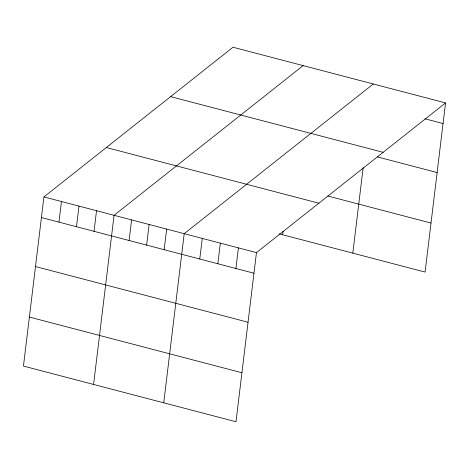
<?xml version="1.0" encoding="UTF-8"?>
<svg xmlns="http://www.w3.org/2000/svg" width="469" height="469" viewBox="0 0 469 469"><rect width="100%" height="100%" fill="white"/><g stroke="black" fill="none" stroke-linecap="round" stroke-linejoin="round"><path stroke-width="0.7" d="M43.922 196.927L23.45 366.078L235.995 421.76L256.467 252.609L445.55 102.922L233.005 47.24L43.922 196.927L256.467 252.609M58.959 222.13L61.457 201.518M76.494 226.726L78.991 206.114M94.029 231.323L96.526 210.71M93.589 384.451L114.061 215.3L303.144 65.613M129.098 240.509L131.596 219.897M146.633 245.099L149.13 224.487M164.173 249.696L166.665 229.083M163.728 402.83L184.2 233.679L373.283 83.992M199.771 259.023L202.268 238.41M217.839 263.754L220.336 243.141M235.907 268.491L238.399 247.878M282.672 234.764L283.106 231.217M352.817 253.143L363.158 167.65M445.55 102.922L425.078 272.073L279.166 233.849M424.99 118.804L443.058 123.535M170.605 96.637L383.15 152.319M377.363 156.898L437.126 172.551M327.884 196.042L431.011 223.056M106.316 147.53L318.861 203.212M41.424 217.54L253.969 273.222M35.492 266.556L248.042 322.238M29.383 317.062L241.928 372.744"/></g></svg>
